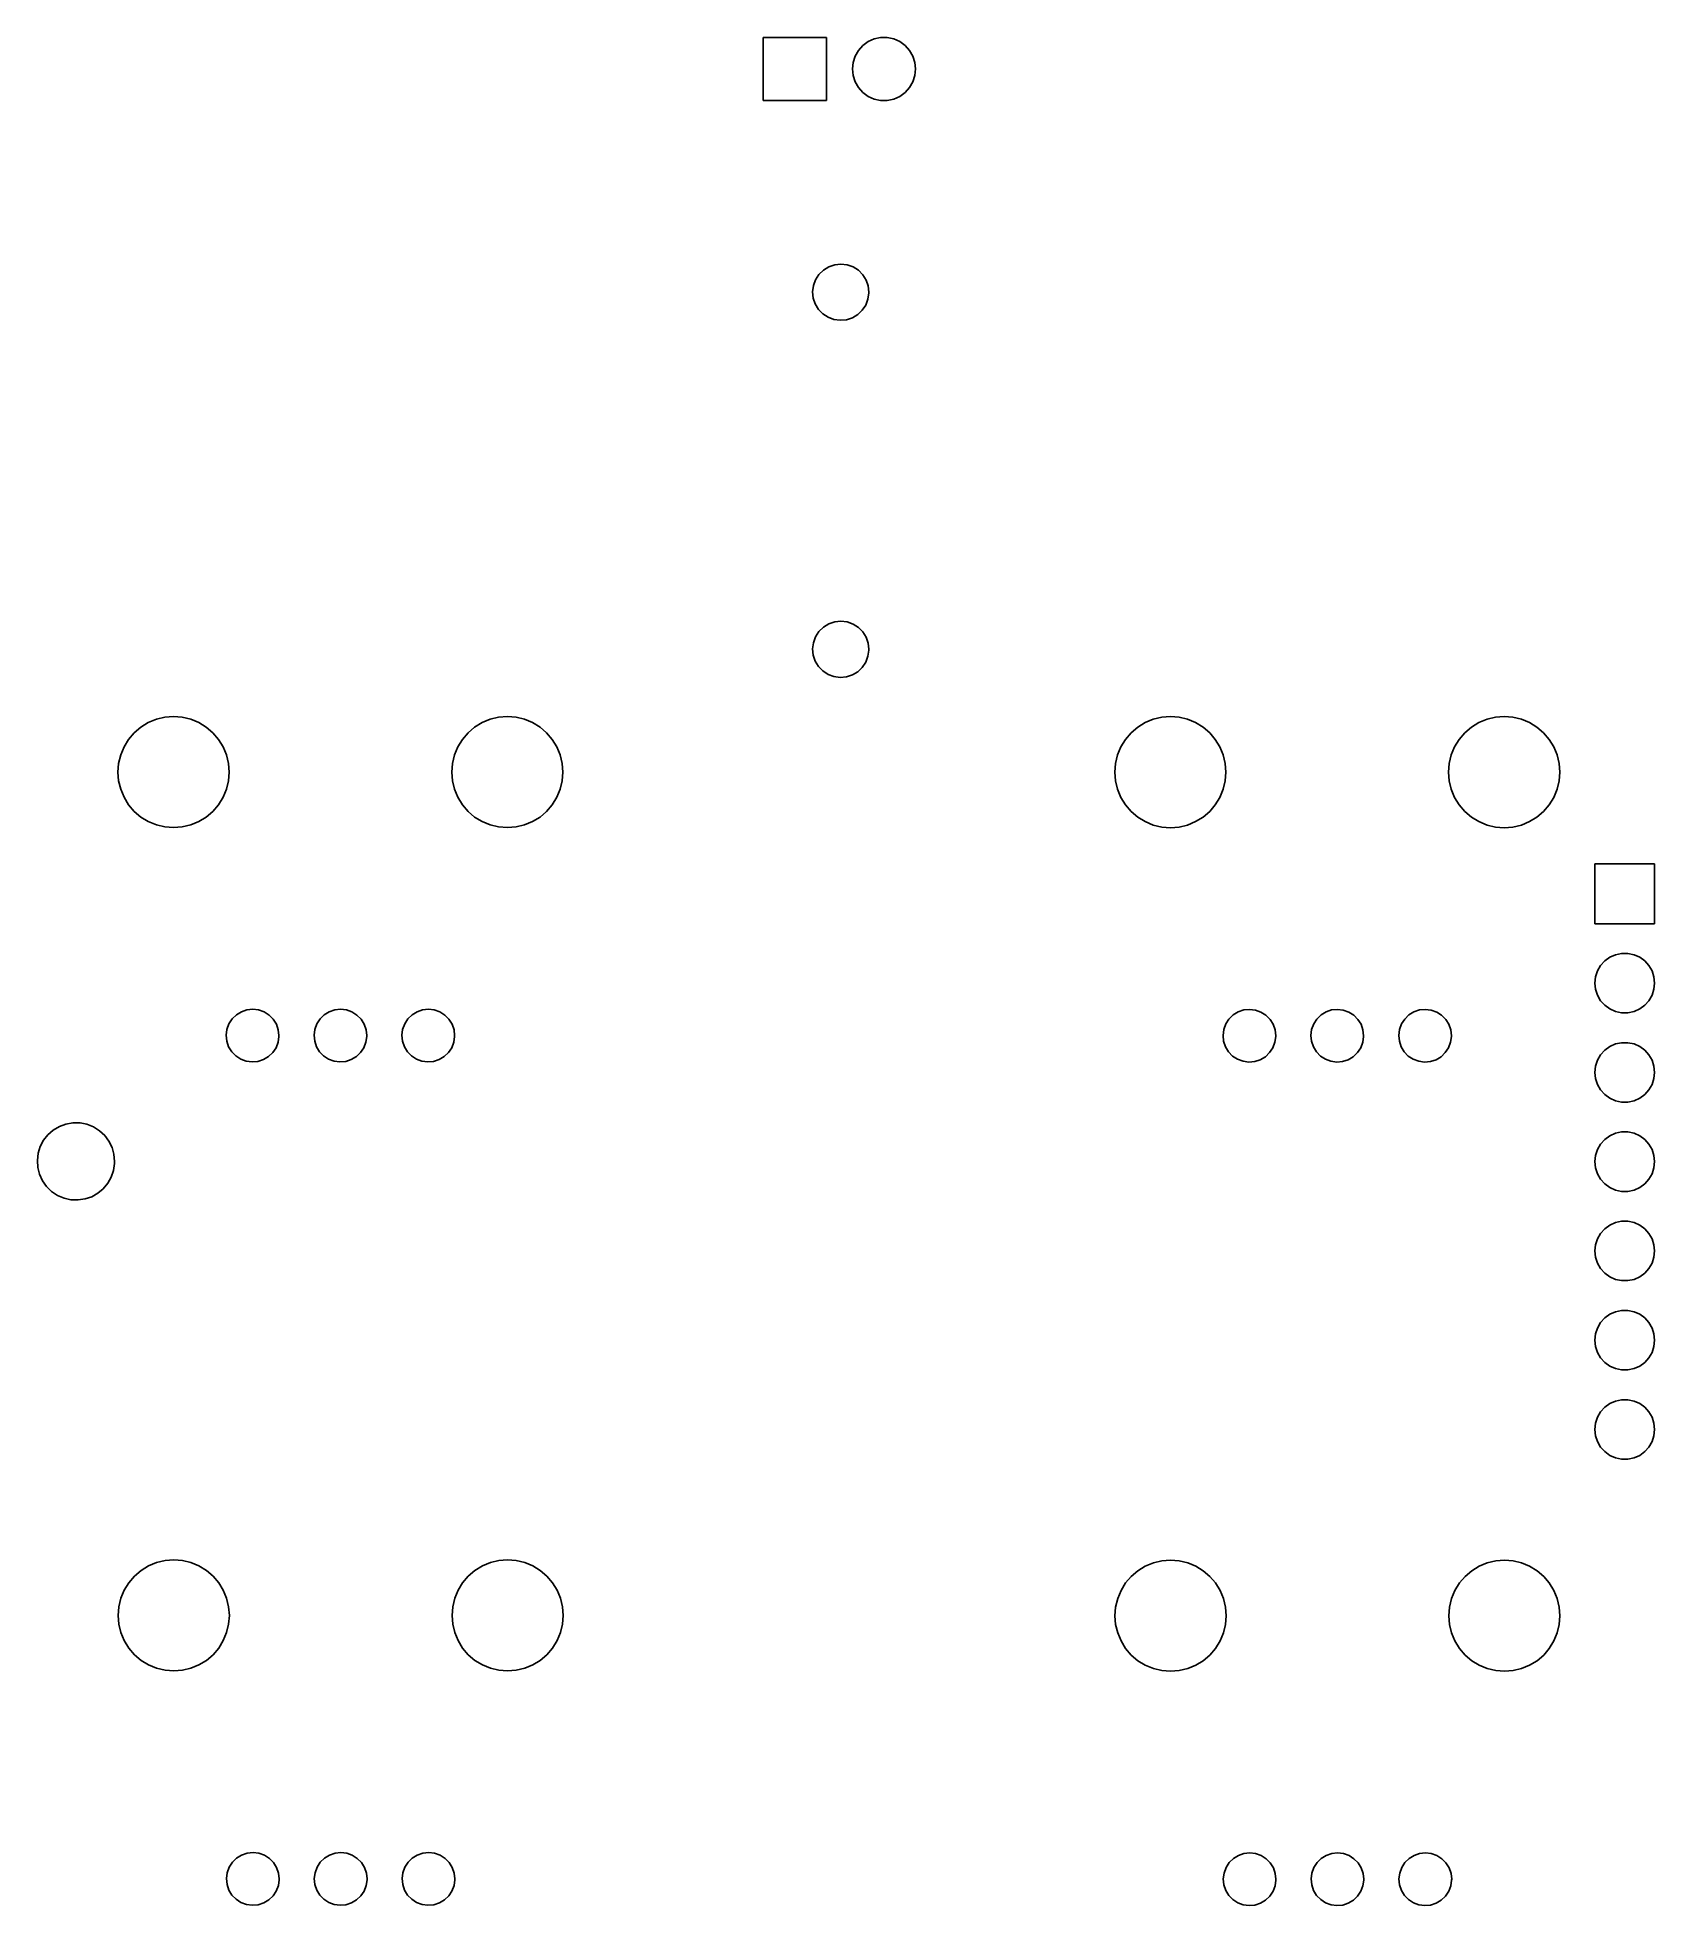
# Model space of a CAD drawing. Extents: x 192.8 to 238.8, y -110.5 to -57.3.
import ezdxf

# ---------------------------------------------------------------- set-up
doc = ezdxf.new("R2010")
doc.units = 0
doc.layers.add('BLACK', color=7, linetype='CONTINUOUS')

msp = doc.modelspace()

# ---------------------------------------------------------------- linework, layer by layer
at = {"layer": 'BLACK', "linetype": 'CONTINUOUS'}
for p, q in [((213.476, -59.1168), (213.476, -57.3168)), ((213.476, -57.3168), (215.276, -57.3168)), ((215.276, -57.3168), (215.276, -59.1168)), ((216.466, -57.4374), (216.638, -57.3608)), ((216.638, -57.3608), (216.822, -57.3217)), ((216.822, -57.3217), (217.01, -57.3217)), ((217.01, -57.3217), (217.194, -57.3608)), ((217.194, -57.3608), (217.366, -57.4374)), ((216.036, -58.0297), (216.094, -57.8507)), ((216.094, -57.8507), (216.188, -57.6878)), ((216.188, -57.6878), (216.314, -57.548)), ((216.314, -57.548), (216.466, -57.4374)), ((217.366, -57.4374), (217.518, -57.548)), ((217.518, -57.548), (217.644, -57.6878)), ((217.644, -57.6878), (217.738, -57.8507)), ((217.738, -57.8507), (217.796, -58.0297)), ((216.016, -58.2168), (216.036, -58.0297)), ((216.036, -58.4039), (216.016, -58.2168)), ((216.094, -58.5829), (216.036, -58.4039)), ((217.796, -58.4039), (217.738, -58.5829)), ((217.796, -58.0297), (217.816, -58.2168)), ((217.816, -58.2168), (217.796, -58.4039)), ((216.188, -58.7458), (216.094, -58.5829)), ((216.314, -58.8856), (216.188, -58.7458)), ((216.466, -58.9962), (216.314, -58.8856)), ((216.638, -59.0728), (216.466, -58.9962)), ((217.366, -58.9962), (217.194, -59.0728)), ((217.518, -58.8856), (217.366, -58.9962)), ((217.644, -58.7458), (217.518, -58.8856)), ((217.738, -58.5829), (217.644, -58.7458)), ((215.276, -59.1168), (213.476, -59.1168)), ((216.822, -59.1119), (216.638, -59.0728)), ((217.01, -59.1119), (216.822, -59.1119)), ((217.194, -59.0728), (217.01, -59.1119)), ((215.346, -63.8439), (215.515, -63.7865)), ((215.515, -63.7865), (215.692, -63.7678)), ((215.692, -63.7678), (215.869, -63.7889)), ((215.869, -63.7889), (216.037, -63.8488)), ((214.909, -64.3797), (214.97, -64.2121)), ((214.97, -64.2121), (215.066, -64.0622)), ((215.066, -64.0622), (215.194, -63.9374)), ((215.194, -63.9374), (215.346, -63.8439)), ((216.037, -63.8488), (216.188, -63.9443)), ((216.188, -63.9443), (216.313, -64.0709)), ((216.313, -64.0709), (216.408, -64.2221)), ((216.408, -64.2221), (216.466, -64.3906)), ((214.886, -64.5566), (214.909, -64.3797)), ((214.904, -64.7341), (214.886, -64.5566)), ((214.96, -64.9034), (214.904, -64.7341)), ((216.461, -64.7667), (216.398, -64.9335)), ((216.486, -64.5901), (216.461, -64.7667)), ((216.466, -64.3906), (216.486, -64.5678)), ((216.486, -64.5678), (216.486, -64.5901)), ((215.053, -65.0559), (214.96, -64.9034)), ((215.176, -65.1842), (215.053, -65.0559)), ((215.326, -65.2819), (215.176, -65.1842)), ((215.493, -65.344), (215.326, -65.2819)), ((215.67, -65.3676), (215.493, -65.344)), ((215.847, -65.3515), (215.67, -65.3676)), ((216.017, -65.2963), (215.847, -65.3515)), ((216.17, -65.205), (216.017, -65.2963)), ((216.299, -65.082), (216.17, -65.205)), ((216.398, -64.9335), (216.299, -65.082)), ((214.909, -74.5397), (214.97, -74.3721)), ((214.97, -74.3721), (215.066, -74.2222)), ((215.066, -74.2222), (215.194, -74.0974)), ((215.194, -74.0974), (215.346, -74.0039)), ((215.346, -74.0039), (215.515, -73.9465)), ((215.515, -73.9465), (215.692, -73.9278)), ((215.692, -73.9278), (215.869, -73.9489)), ((215.869, -73.9489), (216.037, -74.0088)), ((216.037, -74.0088), (216.188, -74.1043)), ((216.188, -74.1043), (216.313, -74.2309)), ((216.313, -74.2309), (216.408, -74.3821)), ((216.408, -74.3821), (216.466, -74.5506)), ((214.886, -74.7166), (214.909, -74.5397)), ((214.904, -74.8941), (214.886, -74.7166)), ((214.96, -75.0634), (214.904, -74.8941)), ((216.461, -74.9267), (216.398, -75.0935)), ((216.486, -74.7501), (216.461, -74.9267)), ((216.466, -74.5506), (216.486, -74.7278)), ((216.486, -74.7278), (216.486, -74.7501)), ((215.053, -75.2159), (214.96, -75.0634)), ((215.176, -75.3442), (215.053, -75.2159)), ((215.326, -75.4419), (215.176, -75.3442)), ((215.493, -75.504), (215.326, -75.4419)), ((216.017, -75.4563), (215.847, -75.5115)), ((216.17, -75.365), (216.017, -75.4563)), ((216.299, -75.242), (216.17, -75.365)), ((216.398, -75.0935), (216.299, -75.242)), ((215.67, -75.5276), (215.493, -75.504)), ((215.847, -75.5115), (215.67, -75.5276)), ((195.579, -77.1018), (195.768, -76.9406)), ((195.768, -76.9406), (195.98, -76.8109)), ((195.98, -76.8109), (196.209, -76.7159)), ((196.209, -76.7159), (196.451, -76.6579)), ((196.451, -76.6579), (196.698, -76.6385)), ((196.698, -76.6385), (196.946, -76.6579)), ((196.946, -76.6579), (197.187, -76.7159)), ((197.187, -76.7159), (197.416, -76.8109)), ((197.416, -76.8109), (197.628, -76.9406)), ((197.628, -76.9406), (197.817, -77.1018)), ((205.079, -77.1018), (205.268, -76.9406)), ((205.268, -76.9406), (205.48, -76.8109)), ((205.48, -76.8109), (205.709, -76.7159)), ((205.709, -76.7159), (205.951, -76.6579)), ((205.951, -76.6579), (206.198, -76.6385)), ((206.198, -76.6385), (206.446, -76.6579)), ((206.446, -76.6579), (206.687, -76.7159)), ((206.687, -76.7159), (206.916, -76.8109)), ((206.916, -76.8109), (207.128, -76.9406)), ((207.128, -76.9406), (207.317, -77.1018)), ((223.948, -77.1044), (224.137, -76.9431)), ((224.137, -76.9431), (224.348, -76.8134)), ((224.348, -76.8134), (224.578, -76.7184)), ((224.578, -76.7184), (224.819, -76.6605)), ((224.819, -76.6605), (225.066, -76.641)), ((225.066, -76.641), (225.314, -76.6605)), ((225.314, -76.6605), (225.555, -76.7184)), ((225.555, -76.7184), (225.785, -76.8134)), ((225.785, -76.8134), (225.996, -76.9431)), ((225.996, -76.9431), (226.185, -77.1044)), ((233.448, -77.1044), (233.637, -76.9431)), ((233.637, -76.9431), (233.848, -76.8134)), ((233.848, -76.8134), (234.078, -76.7184)), ((234.078, -76.7184), (234.319, -76.6605)), ((234.319, -76.6605), (234.566, -76.641)), ((234.566, -76.641), (234.814, -76.6605)), ((234.814, -76.6605), (235.055, -76.7184)), ((235.055, -76.7184), (235.285, -76.8134)), ((235.285, -76.8134), (235.496, -76.9431)), ((235.496, -76.9431), (235.685, -77.1044)), ((195.194, -77.7316), (195.289, -77.5022)), ((195.289, -77.5022), (195.418, -77.2906)), ((195.418, -77.2906), (195.579, -77.1018)), ((197.817, -77.1018), (197.978, -77.2906)), ((197.978, -77.2906), (198.108, -77.5022)), ((198.108, -77.5022), (198.203, -77.7316)), ((204.694, -77.7316), (204.789, -77.5022)), ((204.789, -77.5022), (204.918, -77.2906)), ((204.918, -77.2906), (205.079, -77.1018)), ((207.317, -77.1018), (207.478, -77.2906)), ((207.478, -77.2906), (207.608, -77.5022)), ((207.608, -77.5022), (207.703, -77.7316)), ((223.562, -77.7341), (223.657, -77.5048)), ((223.657, -77.5048), (223.787, -77.2931)), ((223.787, -77.2931), (223.948, -77.1044)), ((226.185, -77.1044), (226.346, -77.2931)), ((226.346, -77.2931), (226.476, -77.5048)), ((226.476, -77.5048), (226.571, -77.7341)), ((233.062, -77.7341), (233.157, -77.5048)), ((233.157, -77.5048), (233.287, -77.2931)), ((233.287, -77.2931), (233.448, -77.1044)), ((235.685, -77.1044), (235.846, -77.2931)), ((235.846, -77.2931), (235.976, -77.5048)), ((235.976, -77.5048), (236.071, -77.7341)), ((195.116, -78.2205), (195.136, -77.973)), ((195.136, -77.973), (195.194, -77.7316)), ((198.203, -77.7316), (198.261, -77.973)), ((198.261, -77.973), (198.28, -78.2205)), ((204.616, -78.2205), (204.636, -77.973)), ((204.636, -77.973), (204.694, -77.7316)), ((207.703, -77.7316), (207.761, -77.973)), ((207.761, -77.973), (207.78, -78.2205)), ((223.484, -78.223), (223.504, -77.9755)), ((223.504, -77.9755), (223.562, -77.7341)), ((226.571, -77.7341), (226.629, -77.9755)), ((226.629, -77.9755), (226.648, -78.223)), ((232.984, -78.223), (233.004, -77.9755)), ((233.004, -77.9755), (233.062, -77.7341)), ((236.071, -77.7341), (236.129, -77.9755)), ((236.129, -77.9755), (236.148, -78.223)), ((195.136, -78.4679), (195.116, -78.2205)), ((195.194, -78.7093), (195.136, -78.4679)), ((198.261, -78.4679), (198.203, -78.7093)), ((198.28, -78.2205), (198.261, -78.4679)), ((204.636, -78.4679), (204.616, -78.2205)), ((204.694, -78.7093), (204.636, -78.4679)), ((207.761, -78.4679), (207.703, -78.7093)), ((207.78, -78.2205), (207.761, -78.4679)), ((223.504, -78.4705), (223.484, -78.223)), ((223.562, -78.7119), (223.504, -78.4705)), ((226.629, -78.4705), (226.571, -78.7119)), ((226.648, -78.223), (226.629, -78.4705)), ((233.004, -78.4705), (232.984, -78.223)), ((233.062, -78.7119), (233.004, -78.4705)), ((236.129, -78.4705), (236.071, -78.7119)), ((236.148, -78.223), (236.129, -78.4705)), ((195.289, -78.9387), (195.194, -78.7093)), ((195.418, -79.1503), (195.289, -78.9387)), ((195.579, -79.3391), (195.418, -79.1503)), ((197.978, -79.1503), (197.817, -79.3391)), ((198.108, -78.9387), (197.978, -79.1503)), ((198.203, -78.7093), (198.108, -78.9387)), ((204.789, -78.9387), (204.694, -78.7093)), ((204.918, -79.1503), (204.789, -78.9387)), ((205.079, -79.3391), (204.918, -79.1503)), ((207.478, -79.1503), (207.317, -79.3391)), ((207.608, -78.9387), (207.478, -79.1503)), ((207.703, -78.7093), (207.608, -78.9387)), ((223.657, -78.9412), (223.562, -78.7119)), ((223.787, -79.1529), (223.657, -78.9412)), ((223.948, -79.3416), (223.787, -79.1529)), ((226.346, -79.1529), (226.185, -79.3416)), ((226.476, -78.9412), (226.346, -79.1529)), ((226.571, -78.7119), (226.476, -78.9412)), ((233.157, -78.9412), (233.062, -78.7119)), ((233.287, -79.1529), (233.157, -78.9412)), ((233.448, -79.3416), (233.287, -79.1529)), ((235.846, -79.1529), (235.685, -79.3416)), ((235.976, -78.9412), (235.846, -79.1529)), ((236.071, -78.7119), (235.976, -78.9412)), ((195.768, -79.5003), (195.579, -79.3391)), ((195.98, -79.63), (195.768, -79.5003)), ((196.209, -79.725), (195.98, -79.63)), ((196.451, -79.783), (196.209, -79.725)), ((197.187, -79.725), (196.946, -79.783)), ((197.416, -79.63), (197.187, -79.725)), ((197.628, -79.5003), (197.416, -79.63)), ((197.817, -79.3391), (197.628, -79.5003)), ((205.268, -79.5003), (205.079, -79.3391)), ((205.48, -79.63), (205.268, -79.5003)), ((205.709, -79.725), (205.48, -79.63)), ((205.951, -79.783), (205.709, -79.725)), ((206.687, -79.725), (206.446, -79.783)), ((206.916, -79.63), (206.687, -79.725)), ((207.128, -79.5003), (206.916, -79.63)), ((207.317, -79.3391), (207.128, -79.5003)), ((224.137, -79.5029), (223.948, -79.3416)), ((224.348, -79.6326), (224.137, -79.5029)), ((224.578, -79.7276), (224.348, -79.6326)), ((224.819, -79.7855), (224.578, -79.7276)), ((225.555, -79.7276), (225.314, -79.7855)), ((225.785, -79.6326), (225.555, -79.7276)), ((225.996, -79.5029), (225.785, -79.6326)), ((226.185, -79.3416), (225.996, -79.5029)), ((233.637, -79.5029), (233.448, -79.3416)), ((233.848, -79.6326), (233.637, -79.5029)), ((234.078, -79.7276), (233.848, -79.6326)), ((234.319, -79.7855), (234.078, -79.7276)), ((235.055, -79.7276), (234.814, -79.7855)), ((235.285, -79.6326), (235.055, -79.7276)), ((235.496, -79.5029), (235.285, -79.6326)), ((235.685, -79.3416), (235.496, -79.5029)), ((196.698, -79.8025), (196.451, -79.783)), ((196.946, -79.783), (196.698, -79.8025)), ((206.198, -79.8025), (205.951, -79.783)), ((206.446, -79.783), (206.198, -79.8025)), ((225.066, -79.805), (224.819, -79.7855)), ((225.314, -79.7855), (225.066, -79.805)), ((234.566, -79.805), (234.319, -79.7855)), ((234.814, -79.7855), (234.566, -79.805)), ((237.148, -82.5364), (237.148, -80.8364)), ((237.148, -80.8364), (238.848, -80.8364)), ((238.848, -80.8364), (238.848, -82.5364)), ((238.848, -82.5364), (237.148, -82.5364)), ((237.573, -83.4903), (237.735, -83.418)), ((237.735, -83.418), (237.909, -83.3811)), ((237.909, -83.3811), (238.087, -83.3811)), ((238.087, -83.3811), (238.261, -83.418)), ((238.261, -83.418), (238.423, -83.4903)), ((237.167, -84.0497), (237.221, -83.8807)), ((237.221, -83.8807), (237.31, -83.7268)), ((237.31, -83.7268), (237.429, -83.5947)), ((237.429, -83.5947), (237.573, -83.4903)), ((238.423, -83.4903), (238.567, -83.5947)), ((238.567, -83.5947), (238.686, -83.7268)), ((238.686, -83.7268), (238.775, -83.8807)), ((238.775, -83.8807), (238.829, -84.0497)), ((237.148, -84.2264), (237.167, -84.0497)), ((237.167, -84.4031), (237.148, -84.2264)), ((237.221, -84.5721), (237.167, -84.4031)), ((238.829, -84.4031), (238.775, -84.5721)), ((238.829, -84.0497), (238.848, -84.2264)), ((238.848, -84.2264), (238.829, -84.4031)), ((198.486, -85.1295), (198.629, -85.0418)), ((198.629, -85.0418), (198.787, -84.988)), ((198.787, -84.988), (198.953, -84.9705)), ((198.953, -84.9705), (199.119, -84.9903)), ((199.119, -84.9903), (199.277, -85.0464)), ((199.277, -85.0464), (199.418, -85.136)), ((200.986, -85.1295), (201.129, -85.0418)), ((201.129, -85.0418), (201.287, -84.988)), ((201.287, -84.988), (201.453, -84.9705)), ((201.453, -84.9705), (201.619, -84.9903)), ((201.619, -84.9903), (201.777, -85.0464)), ((201.777, -85.0464), (201.918, -85.136)), ((203.486, -85.1295), (203.629, -85.0418)), ((203.629, -85.0418), (203.787, -84.988)), ((203.787, -84.988), (203.953, -84.9705)), ((203.953, -84.9705), (204.119, -84.9903)), ((204.119, -84.9903), (204.277, -85.0464)), ((204.277, -85.0464), (204.418, -85.136)), ((226.855, -85.132), (226.997, -85.0444)), ((226.997, -85.0444), (227.155, -84.9905)), ((227.155, -84.9905), (227.322, -84.973)), ((227.322, -84.973), (227.488, -84.9928)), ((227.488, -84.9928), (227.645, -85.0489)), ((227.645, -85.0489), (227.786, -85.1385)), ((229.355, -85.132), (229.497, -85.0444)), ((229.497, -85.0444), (229.655, -84.9905)), ((229.655, -84.9905), (229.822, -84.973)), ((229.822, -84.973), (229.988, -84.9928)), ((229.988, -84.9928), (230.145, -85.0489)), ((230.145, -85.0489), (230.286, -85.1385)), ((231.855, -85.132), (231.997, -85.0444)), ((231.997, -85.0444), (232.155, -84.9905)), ((232.155, -84.9905), (232.322, -84.973)), ((232.322, -84.973), (232.488, -84.9928)), ((232.488, -84.9928), (232.645, -85.0489)), ((232.645, -85.0489), (232.786, -85.1385)), ((237.31, -84.726), (237.221, -84.5721)), ((237.429, -84.8581), (237.31, -84.726)), ((237.573, -84.9625), (237.429, -84.8581)), ((237.735, -85.0348), (237.573, -84.9625)), ((237.909, -85.0717), (237.735, -85.0348)), ((238.261, -85.0348), (238.087, -85.0717)), ((238.423, -84.9625), (238.261, -85.0348)), ((238.567, -84.8581), (238.423, -84.9625)), ((238.686, -84.726), (238.567, -84.8581)), ((238.775, -84.5721), (238.686, -84.726)), ((198.198, -85.71), (198.219, -85.5441)), ((198.219, -85.5441), (198.276, -85.387)), ((198.276, -85.387), (198.367, -85.2464)), ((198.367, -85.2464), (198.486, -85.1295)), ((199.418, -85.136), (199.536, -85.2546)), ((199.536, -85.2546), (199.625, -85.3964)), ((199.625, -85.3964), (199.68, -85.5543)), ((199.68, -85.5543), (199.698, -85.7205)), ((200.698, -85.71), (200.719, -85.5441)), ((200.719, -85.5441), (200.776, -85.387)), ((200.776, -85.387), (200.867, -85.2464)), ((200.867, -85.2464), (200.986, -85.1295)), ((201.918, -85.136), (202.036, -85.2546)), ((202.036, -85.2546), (202.125, -85.3964)), ((202.125, -85.3964), (202.18, -85.5543)), ((202.18, -85.5543), (202.198, -85.7205)), ((203.198, -85.71), (203.219, -85.5441)), ((203.219, -85.5441), (203.276, -85.387)), ((203.276, -85.387), (203.367, -85.2464)), ((203.367, -85.2464), (203.486, -85.1295)), ((204.418, -85.136), (204.536, -85.2546)), ((204.536, -85.2546), (204.625, -85.3964)), ((204.625, -85.3964), (204.68, -85.5543)), ((204.68, -85.5543), (204.698, -85.7205)), ((226.566, -85.7125), (226.587, -85.5466)), ((226.587, -85.5466), (226.645, -85.3895)), ((226.645, -85.3895), (226.735, -85.249)), ((226.735, -85.249), (226.855, -85.132)), ((227.786, -85.1385), (227.904, -85.2571)), ((227.904, -85.2571), (227.993, -85.3989)), ((227.993, -85.3989), (228.048, -85.5568)), ((228.048, -85.5568), (228.066, -85.723)), ((229.066, -85.7125), (229.087, -85.5466)), ((229.087, -85.5466), (229.145, -85.3895)), ((229.145, -85.3895), (229.235, -85.249)), ((229.235, -85.249), (229.355, -85.132)), ((230.286, -85.1385), (230.404, -85.2571)), ((230.404, -85.2571), (230.493, -85.3989)), ((230.493, -85.3989), (230.548, -85.5568)), ((230.548, -85.5568), (230.566, -85.723)), ((231.566, -85.7125), (231.587, -85.5466)), ((231.587, -85.5466), (231.645, -85.3895)), ((231.645, -85.3895), (231.735, -85.249)), ((231.735, -85.249), (231.855, -85.132)), ((232.786, -85.1385), (232.904, -85.2571)), ((232.904, -85.2571), (232.993, -85.3989)), ((232.993, -85.3989), (233.048, -85.5568)), ((233.048, -85.5568), (233.066, -85.723)), ((238.087, -85.0717), (237.909, -85.0717)), ((198.215, -85.8764), (198.198, -85.71)), ((198.267, -86.0351), (198.215, -85.8764)), ((198.354, -86.1781), (198.267, -86.0351)), ((199.615, -86.0633), (199.523, -86.2026)), ((199.675, -85.907), (199.615, -86.0633)), ((199.698, -85.7414), (199.675, -85.907)), ((199.698, -85.7205), (199.698, -85.7414)), ((200.715, -85.8764), (200.698, -85.71)), ((200.767, -86.0351), (200.715, -85.8764)), ((200.854, -86.1781), (200.767, -86.0351)), ((202.115, -86.0633), (202.023, -86.2026)), ((202.175, -85.907), (202.115, -86.0633)), ((202.198, -85.7414), (202.175, -85.907)), ((202.198, -85.7205), (202.198, -85.7414)), ((203.215, -85.8764), (203.198, -85.71)), ((203.267, -86.0351), (203.215, -85.8764)), ((203.354, -86.1781), (203.267, -86.0351)), ((204.615, -86.0633), (204.523, -86.2026)), ((204.675, -85.907), (204.615, -86.0633)), ((204.698, -85.7414), (204.675, -85.907)), ((204.698, -85.7205), (204.698, -85.7414)), ((226.583, -85.8789), (226.566, -85.7125)), ((226.636, -86.0376), (226.583, -85.8789)), ((226.722, -86.1806), (226.636, -86.0376)), ((227.983, -86.0658), (227.891, -86.2051)), ((228.043, -85.9095), (227.983, -86.0658)), ((228.066, -85.7439), (228.043, -85.9095)), ((228.066, -85.723), (228.066, -85.7439)), ((229.083, -85.8789), (229.066, -85.7125)), ((229.136, -86.0376), (229.083, -85.8789)), ((229.222, -86.1806), (229.136, -86.0376)), ((230.483, -86.0658), (230.391, -86.2051)), ((230.543, -85.9095), (230.483, -86.0658)), ((230.566, -85.7439), (230.543, -85.9095)), ((230.566, -85.723), (230.566, -85.7439)), ((231.583, -85.8789), (231.566, -85.7125)), ((231.636, -86.0376), (231.583, -85.8789)), ((231.722, -86.1806), (231.636, -86.0376)), ((232.983, -86.0658), (232.891, -86.2051)), ((233.043, -85.9095), (232.983, -86.0658)), ((233.066, -85.7439), (233.043, -85.9095)), ((233.066, -85.723), (233.066, -85.7439)), ((237.429, -86.1347), (237.573, -86.0303)), ((237.573, -86.0303), (237.735, -85.958)), ((237.735, -85.958), (237.909, -85.9211)), ((237.909, -85.9211), (238.087, -85.9211)), ((238.087, -85.9211), (238.261, -85.958)), ((238.261, -85.958), (238.423, -86.0303)), ((238.423, -86.0303), (238.567, -86.1347)), ((198.47, -86.2983), (198.354, -86.1781)), ((198.61, -86.3899), (198.47, -86.2983)), ((198.767, -86.4482), (198.61, -86.3899)), ((198.932, -86.4703), (198.767, -86.4482)), ((199.099, -86.4551), (198.932, -86.4703)), ((199.258, -86.4035), (199.099, -86.4551)), ((199.402, -86.3179), (199.258, -86.4035)), ((199.523, -86.2026), (199.402, -86.3179)), ((200.97, -86.2983), (200.854, -86.1781)), ((201.11, -86.3899), (200.97, -86.2983)), ((201.267, -86.4482), (201.11, -86.3899)), ((201.432, -86.4703), (201.267, -86.4482)), ((201.599, -86.4551), (201.432, -86.4703)), ((201.758, -86.4035), (201.599, -86.4551)), ((201.902, -86.3179), (201.758, -86.4035)), ((202.023, -86.2026), (201.902, -86.3179)), ((203.47, -86.2983), (203.354, -86.1781)), ((203.61, -86.3899), (203.47, -86.2983)), ((203.767, -86.4482), (203.61, -86.3899)), ((203.932, -86.4703), (203.767, -86.4482)), ((204.099, -86.4551), (203.932, -86.4703)), ((204.258, -86.4035), (204.099, -86.4551)), ((204.402, -86.3179), (204.258, -86.4035)), ((204.523, -86.2026), (204.402, -86.3179)), ((226.838, -86.3009), (226.722, -86.1806)), ((226.978, -86.3924), (226.838, -86.3009)), ((227.135, -86.4507), (226.978, -86.3924)), ((227.301, -86.4728), (227.135, -86.4507)), ((227.467, -86.4577), (227.301, -86.4728)), ((227.626, -86.406), (227.467, -86.4577)), ((227.77, -86.3204), (227.626, -86.406)), ((227.891, -86.2051), (227.77, -86.3204)), ((229.338, -86.3009), (229.222, -86.1806)), ((229.478, -86.3924), (229.338, -86.3009)), ((229.635, -86.4507), (229.478, -86.3924)), ((229.801, -86.4728), (229.635, -86.4507)), ((229.967, -86.4577), (229.801, -86.4728)), ((230.126, -86.406), (229.967, -86.4577)), ((230.27, -86.3204), (230.126, -86.406)), ((230.391, -86.2051), (230.27, -86.3204)), ((231.838, -86.3009), (231.722, -86.1806)), ((231.978, -86.3924), (231.838, -86.3009)), ((232.135, -86.4507), (231.978, -86.3924)), ((232.301, -86.4728), (232.135, -86.4507)), ((232.467, -86.4577), (232.301, -86.4728)), ((232.626, -86.406), (232.467, -86.4577)), ((232.77, -86.3204), (232.626, -86.406)), ((232.891, -86.2051), (232.77, -86.3204)), ((237.148, -86.7664), (237.167, -86.5897)), ((237.167, -86.5897), (237.221, -86.4207)), ((237.221, -86.4207), (237.31, -86.2668)), ((237.31, -86.2668), (237.429, -86.1347)), ((238.567, -86.1347), (238.686, -86.2668)), ((238.686, -86.2668), (238.775, -86.4207)), ((238.775, -86.4207), (238.829, -86.5897)), ((238.829, -86.5897), (238.848, -86.7664)), ((237.167, -86.9431), (237.148, -86.7664)), ((237.221, -87.1121), (237.167, -86.9431)), ((237.31, -87.266), (237.221, -87.1121)), ((238.775, -87.1121), (238.686, -87.266)), ((238.829, -86.9431), (238.775, -87.1121)), ((238.848, -86.7664), (238.829, -86.9431)), ((237.429, -87.3981), (237.31, -87.266)), ((237.573, -87.5025), (237.429, -87.3981)), ((237.735, -87.5748), (237.573, -87.5025)), ((237.909, -87.6117), (237.735, -87.5748)), ((238.087, -87.6117), (237.909, -87.6117)), ((238.261, -87.5748), (238.087, -87.6117)), ((238.423, -87.5025), (238.261, -87.5748)), ((238.567, -87.3981), (238.423, -87.5025)), ((238.686, -87.266), (238.567, -87.3981)), ((193.449, -88.3052), (193.638, -88.2355)), ((193.638, -88.2355), (193.836, -88.2014)), ((193.836, -88.2014), (194.037, -88.2041)), ((194.037, -88.2041), (194.235, -88.2433)), ((192.906, -88.8771), (193, -88.6989)), ((193, -88.6989), (193.124, -88.5408)), ((193.124, -88.5408), (193.276, -88.4081)), ((193.276, -88.4081), (193.449, -88.3052)), ((194.235, -88.2433), (194.422, -88.3179)), ((194.422, -88.3179), (194.592, -88.4253)), ((194.592, -88.4253), (194.74, -88.562)), ((194.74, -88.562), (194.86, -88.7233)), ((194.86, -88.7233), (194.949, -88.9038)), ((237.31, -88.8068), (237.429, -88.6747)), ((237.429, -88.6747), (237.573, -88.5703)), ((237.573, -88.5703), (237.735, -88.498)), ((237.735, -88.498), (237.909, -88.4611)), ((237.909, -88.4611), (238.087, -88.4611)), ((238.087, -88.4611), (238.261, -88.498)), ((238.261, -88.498), (238.423, -88.5703)), ((238.423, -88.5703), (238.567, -88.6747)), ((238.567, -88.6747), (238.686, -88.8068)), ((192.823, -89.2692), (192.846, -89.0693)), ((192.836, -89.4701), (192.823, -89.2692)), ((192.846, -89.0693), (192.906, -88.8771)), ((194.949, -88.9038), (195.004, -89.0976)), ((195.004, -89.0976), (195.022, -89.298)), ((195.022, -89.298), (195.021, -89.3556)), ((237.148, -89.3064), (237.167, -89.1297)), ((237.167, -89.1297), (237.221, -88.9607)), ((237.221, -88.9607), (237.31, -88.8068)), ((238.686, -88.8068), (238.775, -88.9607)), ((238.775, -88.9607), (238.829, -89.1297)), ((238.829, -89.1297), (238.848, -89.3064)), ((192.885, -89.6652), (192.836, -89.4701)), ((192.97, -89.848), (192.885, -89.6652)), ((194.927, -89.7454), (194.829, -89.9211)), ((194.992, -89.5548), (194.927, -89.7454)), ((195.021, -89.3556), (194.992, -89.5548)), ((237.167, -89.4831), (237.148, -89.3064)), ((237.221, -89.6521), (237.167, -89.4831)), ((237.31, -89.806), (237.221, -89.6521)), ((237.429, -89.9381), (237.31, -89.806)), ((238.686, -89.806), (238.567, -89.9381)), ((238.775, -89.6521), (238.686, -89.806)), ((238.829, -89.4831), (238.775, -89.6521)), ((238.848, -89.3064), (238.829, -89.4831)), ((193.086, -90.0124), (192.97, -89.848)), ((193.23, -90.1529), (193.086, -90.0124)), ((193.397, -90.2647), (193.23, -90.1529)), ((193.582, -90.3442), (193.397, -90.2647)), ((193.779, -90.3886), (193.582, -90.3442)), ((194.179, -90.3676), (193.98, -90.3965)), ((194.37, -90.3029), (194.179, -90.3676)), ((194.545, -90.2046), (194.37, -90.3029)), ((194.7, -90.0758), (194.545, -90.2046)), ((194.829, -89.9211), (194.7, -90.0758)), ((237.573, -90.0425), (237.429, -89.9381)), ((237.735, -90.1148), (237.573, -90.0425)), ((237.909, -90.1517), (237.735, -90.1148)), ((238.087, -90.1517), (237.909, -90.1517)), ((238.261, -90.1148), (238.087, -90.1517)), ((238.423, -90.0425), (238.261, -90.1148)), ((238.567, -89.9381), (238.423, -90.0425)), ((193.98, -90.3965), (193.779, -90.3886)), ((237.221, -91.5007), (237.31, -91.3468)), ((237.31, -91.3468), (237.429, -91.2147)), ((237.429, -91.2147), (237.573, -91.1103)), ((237.573, -91.1103), (237.735, -91.038)), ((237.735, -91.038), (237.909, -91.0011)), ((237.909, -91.0011), (238.087, -91.0011)), ((238.087, -91.0011), (238.261, -91.038)), ((238.261, -91.038), (238.423, -91.1103)), ((238.423, -91.1103), (238.567, -91.2147)), ((238.567, -91.2147), (238.686, -91.3468)), ((238.686, -91.3468), (238.775, -91.5007)), ((237.148, -91.8464), (237.167, -91.6697)), ((237.167, -92.0231), (237.148, -91.8464)), ((237.167, -91.6697), (237.221, -91.5007)), ((238.775, -91.5007), (238.829, -91.6697)), ((238.829, -91.6697), (238.848, -91.8464)), ((238.848, -91.8464), (238.829, -92.0231)), ((237.221, -92.1921), (237.167, -92.0231)), ((237.31, -92.346), (237.221, -92.1921)), ((237.429, -92.4781), (237.31, -92.346)), ((237.573, -92.5825), (237.429, -92.4781)), ((238.567, -92.4781), (238.423, -92.5825)), ((238.686, -92.346), (238.567, -92.4781)), ((238.775, -92.1921), (238.686, -92.346)), ((238.829, -92.0231), (238.775, -92.1921)), ((237.735, -92.6548), (237.573, -92.5825)), ((237.909, -92.6917), (237.735, -92.6548)), ((238.087, -92.6917), (237.909, -92.6917)), ((238.261, -92.6548), (238.087, -92.6917)), ((238.423, -92.5825), (238.261, -92.6548)), ((237.735, -93.578), (237.909, -93.5411)), ((237.909, -93.5411), (238.087, -93.5411)), ((238.087, -93.5411), (238.261, -93.578)), ((237.167, -94.2097), (237.221, -94.0407)), ((237.221, -94.0407), (237.31, -93.8868)), ((237.31, -93.8868), (237.429, -93.7547)), ((237.429, -93.7547), (237.573, -93.6503)), ((237.573, -93.6503), (237.735, -93.578)), ((238.261, -93.578), (238.423, -93.6503)), ((238.423, -93.6503), (238.567, -93.7547)), ((238.567, -93.7547), (238.686, -93.8868)), ((238.686, -93.8868), (238.775, -94.0407)), ((238.775, -94.0407), (238.829, -94.2097)), ((237.148, -94.3864), (237.167, -94.2097)), ((237.167, -94.5631), (237.148, -94.3864)), ((237.221, -94.7321), (237.167, -94.5631)), ((238.829, -94.5631), (238.775, -94.7321)), ((238.829, -94.2097), (238.848, -94.3864)), ((238.848, -94.3864), (238.829, -94.5631)), ((237.31, -94.886), (237.221, -94.7321)), ((237.429, -95.0181), (237.31, -94.886)), ((237.573, -95.1225), (237.429, -95.0181)), ((237.735, -95.1948), (237.573, -95.1225)), ((238.423, -95.1225), (238.261, -95.1948)), ((238.567, -95.0181), (238.423, -95.1225)), ((238.686, -94.886), (238.567, -95.0181)), ((238.775, -94.7321), (238.686, -94.886)), ((237.909, -95.2317), (237.735, -95.1948)), ((238.087, -95.2317), (237.909, -95.2317)), ((238.261, -95.1948), (238.087, -95.2317)), ((237.429, -96.2947), (237.573, -96.1903)), ((237.573, -96.1903), (237.735, -96.118)), ((237.735, -96.118), (237.909, -96.0811)), ((237.909, -96.0811), (238.087, -96.0811)), ((238.087, -96.0811), (238.261, -96.118)), ((238.261, -96.118), (238.423, -96.1903)), ((238.423, -96.1903), (238.567, -96.2947)), ((237.167, -96.7497), (237.221, -96.5807)), ((237.221, -96.5807), (237.31, -96.4268)), ((237.31, -96.4268), (237.429, -96.2947)), ((238.567, -96.2947), (238.686, -96.4268)), ((238.686, -96.4268), (238.775, -96.5807)), ((238.775, -96.5807), (238.829, -96.7497)), ((237.148, -96.9264), (237.167, -96.7497)), ((237.167, -97.1031), (237.148, -96.9264)), ((237.221, -97.2721), (237.167, -97.1031)), ((237.31, -97.426), (237.221, -97.2721)), ((238.775, -97.2721), (238.686, -97.426)), ((238.829, -97.1031), (238.775, -97.2721)), ((238.829, -96.7497), (238.848, -96.9264)), ((238.848, -96.9264), (238.829, -97.1031)), ((237.429, -97.5581), (237.31, -97.426)), ((237.573, -97.6625), (237.429, -97.5581)), ((237.735, -97.7348), (237.573, -97.6625)), ((237.909, -97.7717), (237.735, -97.7348)), ((238.087, -97.7717), (237.909, -97.7717)), ((238.261, -97.7348), (238.087, -97.7717)), ((238.423, -97.6625), (238.261, -97.7348)), ((238.567, -97.5581), (238.423, -97.6625)), ((238.686, -97.426), (238.567, -97.5581)), ((195.586, -101.097), (195.775, -100.936)), ((195.775, -100.936), (195.987, -100.807)), ((195.987, -100.807), (196.216, -100.712)), ((196.216, -100.712), (196.457, -100.654)), ((196.457, -100.654), (196.705, -100.634)), ((196.705, -100.634), (196.952, -100.654)), ((196.952, -100.654), (197.194, -100.712)), ((197.194, -100.712), (197.423, -100.807)), ((197.423, -100.807), (197.635, -100.936)), ((197.635, -100.936), (197.824, -101.097)), ((205.086, -101.097), (205.275, -100.936)), ((205.275, -100.936), (205.487, -100.807)), ((205.487, -100.807), (205.716, -100.712)), ((205.716, -100.712), (205.957, -100.654)), ((205.957, -100.654), (206.205, -100.634)), ((206.205, -100.634), (206.452, -100.654)), ((206.452, -100.654), (206.694, -100.712)), ((206.694, -100.712), (206.923, -100.807)), ((206.923, -100.807), (207.135, -100.936)), ((207.135, -100.936), (207.324, -101.097)), ((223.953, -101.107), (224.142, -100.945)), ((224.142, -100.945), (224.353, -100.816)), ((224.353, -100.816), (224.583, -100.721)), ((224.583, -100.721), (224.824, -100.663)), ((224.824, -100.663), (225.072, -100.643)), ((225.072, -100.643), (225.319, -100.663)), ((225.319, -100.663), (225.56, -100.721)), ((225.56, -100.721), (225.79, -100.816)), ((225.79, -100.816), (226.001, -100.945)), ((226.001, -100.945), (226.19, -101.107)), ((233.453, -101.107), (233.642, -100.945)), ((233.642, -100.945), (233.853, -100.816)), ((233.853, -100.816), (234.083, -100.721)), ((234.083, -100.721), (234.324, -100.663)), ((234.324, -100.663), (234.572, -100.643)), ((234.572, -100.643), (234.819, -100.663)), ((234.819, -100.663), (235.06, -100.721)), ((235.06, -100.721), (235.29, -100.816)), ((235.29, -100.816), (235.501, -100.945)), ((235.501, -100.945), (235.69, -101.107)), ((195.2, -101.727), (195.295, -101.498)), ((195.295, -101.498), (195.425, -101.286)), ((195.425, -101.286), (195.586, -101.097)), ((197.824, -101.097), (197.985, -101.286)), ((197.985, -101.286), (198.114, -101.498)), ((198.114, -101.498), (198.209, -101.727)), ((204.7, -101.727), (204.795, -101.498)), ((204.795, -101.498), (204.925, -101.286)), ((204.925, -101.286), (205.086, -101.097)), ((207.324, -101.097), (207.485, -101.286)), ((207.485, -101.286), (207.614, -101.498)), ((207.614, -101.498), (207.709, -101.727)), ((223.567, -101.736), (223.662, -101.507)), ((223.662, -101.507), (223.792, -101.295)), ((223.792, -101.295), (223.953, -101.107)), ((226.19, -101.107), (226.351, -101.295)), ((226.351, -101.295), (226.481, -101.507)), ((226.481, -101.507), (226.576, -101.736)), ((233.067, -101.736), (233.162, -101.507)), ((233.162, -101.507), (233.292, -101.295)), ((233.292, -101.295), (233.453, -101.107)), ((235.69, -101.107), (235.851, -101.295)), ((235.851, -101.295), (235.981, -101.507)), ((235.981, -101.507), (236.076, -101.736)), ((195.123, -102.216), (195.142, -101.969)), ((195.142, -101.969), (195.2, -101.727)), ((198.209, -101.727), (198.267, -101.969)), ((198.267, -101.969), (198.287, -102.216)), ((204.623, -102.216), (204.642, -101.969)), ((204.642, -101.969), (204.7, -101.727)), ((207.709, -101.727), (207.767, -101.969)), ((207.767, -101.969), (207.787, -102.216)), ((223.49, -102.225), (223.509, -101.978)), ((223.509, -101.978), (223.567, -101.736)), ((226.576, -101.736), (226.634, -101.978)), ((226.634, -101.978), (226.654, -102.225)), ((232.99, -102.225), (233.009, -101.978)), ((233.009, -101.978), (233.067, -101.736)), ((236.076, -101.736), (236.134, -101.978)), ((236.134, -101.978), (236.154, -102.225)), ((195.142, -102.464), (195.123, -102.216)), ((195.2, -102.705), (195.142, -102.464)), ((198.267, -102.464), (198.209, -102.705)), ((198.287, -102.216), (198.267, -102.464)), ((204.642, -102.464), (204.623, -102.216)), ((204.7, -102.705), (204.642, -102.464)), ((207.767, -102.464), (207.709, -102.705)), ((207.787, -102.216), (207.767, -102.464)), ((223.509, -102.473), (223.49, -102.225)), ((223.567, -102.714), (223.509, -102.473)), ((226.634, -102.473), (226.576, -102.714)), ((226.654, -102.225), (226.634, -102.473)), ((233.009, -102.473), (232.99, -102.225)), ((233.067, -102.714), (233.009, -102.473)), ((236.134, -102.473), (236.076, -102.714)), ((236.154, -102.225), (236.134, -102.473)), ((195.295, -102.934), (195.2, -102.705)), ((195.425, -103.146), (195.295, -102.934)), ((198.114, -102.934), (197.985, -103.146)), ((198.209, -102.705), (198.114, -102.934)), ((204.795, -102.934), (204.7, -102.705)), ((204.925, -103.146), (204.795, -102.934)), ((207.614, -102.934), (207.485, -103.146)), ((207.709, -102.705), (207.614, -102.934)), ((223.662, -102.943), (223.567, -102.714)), ((223.792, -103.155), (223.662, -102.943)), ((226.481, -102.943), (226.351, -103.155)), ((226.576, -102.714), (226.481, -102.943)), ((233.162, -102.943), (233.067, -102.714)), ((233.292, -103.155), (233.162, -102.943)), ((235.981, -102.943), (235.851, -103.155)), ((236.076, -102.714), (235.981, -102.943)), ((195.586, -103.335), (195.425, -103.146)), ((195.775, -103.496), (195.586, -103.335)), ((195.987, -103.626), (195.775, -103.496)), ((196.216, -103.721), (195.987, -103.626)), ((197.423, -103.626), (197.194, -103.721)), ((197.635, -103.496), (197.423, -103.626)), ((197.824, -103.335), (197.635, -103.496)), ((197.985, -103.146), (197.824, -103.335)), ((205.086, -103.335), (204.925, -103.146)), ((205.275, -103.496), (205.086, -103.335)), ((205.487, -103.626), (205.275, -103.496)), ((205.716, -103.721), (205.487, -103.626)), ((206.923, -103.626), (206.694, -103.721)), ((207.135, -103.496), (206.923, -103.626)), ((207.324, -103.335), (207.135, -103.496)), ((207.485, -103.146), (207.324, -103.335)), ((223.953, -103.344), (223.792, -103.155)), ((224.142, -103.505), (223.953, -103.344)), ((224.353, -103.635), (224.142, -103.505)), ((224.583, -103.73), (224.353, -103.635)), ((225.79, -103.635), (225.56, -103.73)), ((226.001, -103.505), (225.79, -103.635)), ((226.19, -103.344), (226.001, -103.505)), ((226.351, -103.155), (226.19, -103.344)), ((233.453, -103.344), (233.292, -103.155)), ((233.642, -103.505), (233.453, -103.344)), ((233.853, -103.635), (233.642, -103.505)), ((234.083, -103.73), (233.853, -103.635)), ((235.29, -103.635), (235.06, -103.73)), ((235.501, -103.505), (235.29, -103.635)), ((235.69, -103.344), (235.501, -103.505)), ((235.851, -103.155), (235.69, -103.344)), ((196.457, -103.779), (196.216, -103.721)), ((196.705, -103.798), (196.457, -103.779)), ((196.952, -103.779), (196.705, -103.798)), ((197.194, -103.721), (196.952, -103.779)), ((205.957, -103.779), (205.716, -103.721)), ((206.205, -103.798), (205.957, -103.779)), ((206.452, -103.779), (206.205, -103.798)), ((206.694, -103.721), (206.452, -103.779)), ((224.824, -103.788), (224.583, -103.73)), ((225.072, -103.807), (224.824, -103.788)), ((225.319, -103.788), (225.072, -103.807)), ((225.56, -103.73), (225.319, -103.788)), ((234.324, -103.788), (234.083, -103.73)), ((234.572, -103.807), (234.324, -103.788)), ((234.819, -103.788), (234.572, -103.807)), ((235.06, -103.73), (234.819, -103.788)), ((198.794, -108.984), (198.96, -108.966)), ((198.96, -108.966), (199.126, -108.986)), ((201.294, -108.984), (201.46, -108.966)), ((201.46, -108.966), (201.626, -108.986)), ((203.794, -108.984), (203.96, -108.966)), ((203.96, -108.966), (204.126, -108.986)), ((198.226, -109.54), (198.283, -109.383)), ((198.283, -109.383), (198.374, -109.242)), ((198.374, -109.242), (198.493, -109.125)), ((198.493, -109.125), (198.636, -109.037)), ((198.636, -109.037), (198.794, -108.984)), ((199.126, -108.986), (199.284, -109.042)), ((199.284, -109.042), (199.425, -109.132)), ((199.425, -109.132), (199.543, -109.25)), ((199.543, -109.25), (199.631, -109.392)), ((199.631, -109.392), (199.686, -109.55)), ((200.726, -109.54), (200.783, -109.383)), ((200.783, -109.383), (200.874, -109.242)), ((200.874, -109.242), (200.993, -109.125)), ((200.993, -109.125), (201.136, -109.037)), ((201.136, -109.037), (201.294, -108.984)), ((201.626, -108.986), (201.784, -109.042)), ((201.784, -109.042), (201.925, -109.132)), ((201.925, -109.132), (202.043, -109.25)), ((202.043, -109.25), (202.131, -109.392)), ((202.131, -109.392), (202.186, -109.55)), ((203.226, -109.54), (203.283, -109.383)), ((203.283, -109.383), (203.374, -109.242)), ((203.374, -109.242), (203.493, -109.125)), ((203.493, -109.125), (203.636, -109.037)), ((203.636, -109.037), (203.794, -108.984)), ((204.126, -108.986), (204.284, -109.042)), ((204.284, -109.042), (204.425, -109.132)), ((204.425, -109.132), (204.543, -109.25)), ((204.543, -109.25), (204.631, -109.392)), ((204.631, -109.392), (204.686, -109.55)), ((226.593, -109.549), (226.65, -109.392)), ((226.65, -109.392), (226.74, -109.251)), ((226.74, -109.251), (226.86, -109.134)), ((226.86, -109.134), (227.002, -109.047)), ((227.002, -109.047), (227.161, -108.993)), ((227.161, -108.993), (227.327, -108.975)), ((227.327, -108.975), (227.493, -108.995)), ((227.493, -108.995), (227.65, -109.051)), ((227.65, -109.051), (227.792, -109.141)), ((227.792, -109.141), (227.909, -109.259)), ((227.909, -109.259), (227.998, -109.401)), ((227.998, -109.401), (228.053, -109.559)), ((229.093, -109.549), (229.15, -109.392)), ((229.15, -109.392), (229.24, -109.251)), ((229.24, -109.251), (229.36, -109.134)), ((229.36, -109.134), (229.502, -109.047)), ((229.502, -109.047), (229.661, -108.993)), ((229.661, -108.993), (229.827, -108.975)), ((229.827, -108.975), (229.993, -108.995)), ((229.993, -108.995), (230.15, -109.051)), ((230.15, -109.051), (230.292, -109.141)), ((230.292, -109.141), (230.409, -109.259)), ((230.409, -109.259), (230.498, -109.401)), ((230.498, -109.401), (230.553, -109.559)), ((231.593, -109.549), (231.65, -109.392)), ((231.65, -109.392), (231.74, -109.251)), ((231.74, -109.251), (231.86, -109.134)), ((231.86, -109.134), (232.002, -109.047)), ((232.002, -109.047), (232.161, -108.993)), ((232.161, -108.993), (232.327, -108.975)), ((232.327, -108.975), (232.493, -108.995)), ((232.493, -108.995), (232.65, -109.051)), ((232.65, -109.051), (232.792, -109.141)), ((232.792, -109.141), (232.909, -109.259)), ((232.909, -109.259), (232.998, -109.401)), ((232.998, -109.401), (233.053, -109.559)), ((198.205, -109.706), (198.226, -109.54)), ((198.221, -109.872), (198.205, -109.706)), ((198.274, -110.031), (198.221, -109.872)), ((198.361, -110.174), (198.274, -110.031)), ((199.681, -109.903), (199.622, -110.059)), ((199.705, -109.737), (199.681, -109.903)), ((199.686, -109.55), (199.705, -109.716)), ((199.705, -109.716), (199.705, -109.737)), ((200.705, -109.706), (200.726, -109.54)), ((200.721, -109.872), (200.705, -109.706)), ((200.774, -110.031), (200.721, -109.872)), ((200.861, -110.174), (200.774, -110.031)), ((202.181, -109.903), (202.122, -110.059)), ((202.205, -109.737), (202.181, -109.903)), ((202.186, -109.55), (202.205, -109.716)), ((202.205, -109.716), (202.205, -109.737)), ((203.205, -109.706), (203.226, -109.54)), ((203.221, -109.872), (203.205, -109.706)), ((203.274, -110.031), (203.221, -109.872)), ((203.361, -110.174), (203.274, -110.031)), ((204.681, -109.903), (204.622, -110.059)), ((204.705, -109.737), (204.681, -109.903)), ((204.686, -109.55), (204.705, -109.716)), ((204.705, -109.716), (204.705, -109.737)), ((226.572, -109.715), (226.593, -109.549)), ((226.588, -109.881), (226.572, -109.715)), ((226.641, -110.04), (226.588, -109.881)), ((228.048, -109.912), (227.989, -110.068)), ((228.071, -109.746), (228.048, -109.912)), ((228.053, -109.559), (228.072, -109.725)), ((228.072, -109.725), (228.071, -109.746)), ((229.072, -109.715), (229.093, -109.549)), ((229.088, -109.881), (229.072, -109.715)), ((229.141, -110.04), (229.088, -109.881)), ((230.548, -109.912), (230.489, -110.068)), ((230.571, -109.746), (230.548, -109.912)), ((230.553, -109.559), (230.572, -109.725)), ((230.572, -109.725), (230.571, -109.746)), ((231.572, -109.715), (231.593, -109.549)), ((231.588, -109.881), (231.572, -109.715)), ((231.641, -110.04), (231.588, -109.881)), ((233.048, -109.912), (232.989, -110.068)), ((233.071, -109.746), (233.048, -109.912)), ((233.053, -109.559), (233.072, -109.725)), ((233.072, -109.725), (233.071, -109.746)), ((198.477, -110.294), (198.361, -110.174)), ((198.617, -110.386), (198.477, -110.294)), ((198.773, -110.444), (198.617, -110.386)), ((198.939, -110.466), (198.773, -110.444)), ((199.106, -110.451), (198.939, -110.466)), ((199.265, -110.399), (199.106, -110.451)), ((199.408, -110.314), (199.265, -110.399)), ((199.529, -110.198), (199.408, -110.314)), ((199.622, -110.059), (199.529, -110.198)), ((200.977, -110.294), (200.861, -110.174)), ((201.117, -110.386), (200.977, -110.294)), ((201.273, -110.444), (201.117, -110.386)), ((201.439, -110.466), (201.273, -110.444)), ((201.606, -110.451), (201.439, -110.466)), ((201.765, -110.399), (201.606, -110.451)), ((201.908, -110.314), (201.765, -110.399)), ((202.029, -110.198), (201.908, -110.314)), ((202.122, -110.059), (202.029, -110.198)), ((203.477, -110.294), (203.361, -110.174)), ((203.617, -110.386), (203.477, -110.294)), ((203.773, -110.444), (203.617, -110.386)), ((203.939, -110.466), (203.773, -110.444)), ((204.106, -110.451), (203.939, -110.466)), ((204.265, -110.399), (204.106, -110.451)), ((204.408, -110.314), (204.265, -110.399)), ((204.529, -110.198), (204.408, -110.314)), ((204.622, -110.059), (204.529, -110.198)), ((226.727, -110.183), (226.641, -110.04)), ((226.844, -110.303), (226.727, -110.183)), ((226.983, -110.395), (226.844, -110.303)), ((227.14, -110.453), (226.983, -110.395)), ((227.306, -110.475), (227.14, -110.453)), ((227.472, -110.46), (227.306, -110.475)), ((227.631, -110.408), (227.472, -110.46)), ((227.775, -110.323), (227.631, -110.408)), ((227.896, -110.207), (227.775, -110.323)), ((227.989, -110.068), (227.896, -110.207)), ((229.227, -110.183), (229.141, -110.04)), ((229.344, -110.303), (229.227, -110.183)), ((229.483, -110.395), (229.344, -110.303)), ((229.64, -110.453), (229.483, -110.395)), ((229.806, -110.475), (229.64, -110.453)), ((229.972, -110.46), (229.806, -110.475)), ((230.131, -110.408), (229.972, -110.46)), ((230.275, -110.323), (230.131, -110.408)), ((230.396, -110.207), (230.275, -110.323)), ((230.489, -110.068), (230.396, -110.207)), ((231.727, -110.183), (231.641, -110.04)), ((231.844, -110.303), (231.727, -110.183)), ((231.983, -110.395), (231.844, -110.303)), ((232.14, -110.453), (231.983, -110.395)), ((232.306, -110.475), (232.14, -110.453)), ((232.472, -110.46), (232.306, -110.475)), ((232.631, -110.408), (232.472, -110.46)), ((232.775, -110.323), (232.631, -110.408)), ((232.896, -110.207), (232.775, -110.323)), ((232.989, -110.068), (232.896, -110.207))]:
    msp.add_line(p, q, dxfattribs=at)

doc.saveas('drawing.dxf')
